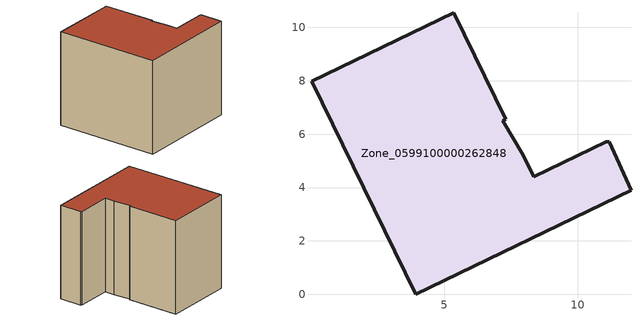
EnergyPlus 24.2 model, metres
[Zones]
Zone_0599100000262848
 floor ground (C_G): 5.37,10.55 7.31,6.56 7.2,6.51 7.97,5.2 8.36,4.4 11.08,5.71 11.19,5.71 12,3.9 3.94,0 0.03,7.98 z0
 wall outside (C_F): 12,3.9 11.19,5.71 11.08,5.71 8.36,4.4 7.97,5.2 7.2,6.51 7.31,6.56 5.37,10.55 0.03,7.98 3.94,0 12,3.9 z0:8.05
 roof outside (C_R): 7.31,6.56 5.37,10.55 0.03,7.98 3.94,0 12,3.9 11.19,5.71 11.08,5.71 8.36,4.4 7.97,5.2 7.2,6.51 z8.05
[BUILDING]
Pand.0599100000262848: North Axis=0; Terrain=City; Loads Convergence Tolerance Value=0.04; Temperature Convergence Tolerance Value=0.4; Solar Distribution=FullExterior; Maximum Number of Warmup Days=25; Minimum Number of Warmup Days=1
[Site:Location]
Rotterdam.The.Hague.AP_ZH_NLD Design_Conditions: Latitude=51.96; Longitude=4.45; Time Zone=1; Elevation=-4.5
[SITE:GROUNDTEMPERATURE:BUILDINGSURFACE]
18, 18, 18, 18, 18, 18, 18, 18, 18, 18, 18, 18
[MATERIAL] Thermal Absorptance=0.9; Solar Absorptance=0.7; Visible Absorptance=0.7
Name | Roughness | Thickness | Conductivity | Density | Specific Heat
G.TC.1965-1974 | MediumSmooth | 0.15 | 0.882353 | 540 | 1210
F.TC.1965-1974 | Rough | 0.3 | 0.697674 | 1920 | 840
R.TC.1965-1974 | MediumRough | 0.2 | 0.232558 | 1500 | 1000
[CONSTRUCTION]
C_G: G.TC.1965-1974
C_F: F.TC.1965-1974
C_R: R.TC.1965-1974
[ZONE]
Zone_0599100000262848: Type=1; Multiplier=1; Ceiling Height=Autocalculate; Volume=Autocalculate; Floor Area=autocalculate; Part of Total Floor Area=Yes
[ZONEINFILTRATION:DESIGNFLOWRATE]
Infil_Zone_0599100000262848: Zone or ZoneList or Space or SpaceList=Zone_0599100000262848; Schedule=AlwaysOn; Design Flow Rate Calculation Method=Flow/Area; Flow Rate per Floor Area=0.003; Constant Term Coefficient=1; Temperature Term Coefficient=0; Velocity Term Coefficient=0; Velocity Squared Term Coefficient=0
[HVACTEMPLATE:ZONE:IDEALLOADSAIRSYSTEM]
Zone_0599100000262848: Maximum Heating Supply Air Temperature=50; Minimum Cooling Supply Air Temperature=13; Maximum Heating Supply Air Humidity Ratio=0.0156; Minimum Cooling Supply Air Humidity Ratio=0.0077; Heating Limit=NoLimit; Cooling Limit=NoLimit; Dehumidification Control Type=ConstantSensibleHeatRatio; Cooling Sensible Heat Ratio=0.7; Dehumidification Setpoint=60; Humidification Control Type=None; Humidification Setpoint=30; Outdoor Air Method=None; Outdoor Air Flow Rate per Person=0.00944; Outdoor Air Flow Rate per Zone Floor Area=0; Outdoor Air Flow Rate per Zone=0; Demand Controlled Ventilation Type=None; Outdoor Air Economizer Type=NoEconomizer; Heat Recovery Type=None; Sensible Heat Recovery Effectiveness=0.7; Latent Heat Recovery Effectiveness=0.65
[ZONECONTROL:THERMOSTAT]
ThermostatControl_Zone_0599100000262848: Zone or ZoneList=Zone_0599100000262848; Control Type Schedule=DualSetpointControlType; Control 1=Thermostat_Zone_0599100000262848; Temperature Difference Between Cutout And Setpoint=0
[THERMOSTATSETPOINT:DUALSETPOINT]
Thermostat_Zone_0599100000262848: Heating Setpoint Temperature Schedule=HeatingSetpoint_Zone_0599100000262848; Cooling Setpoint Temperature Schedule=CoolingSetpoint_Zone_0599100000262848
[SCHEDULE:COMPACT]
HeatingSetpoint_Zone_0599100000262848: Through: 12/31, For: AllDays, Until: 24:00, 21
CoolingSetpoint_Zone_0599100000262848: Through: 12/31, For: AllDays, Until: 24:00, 24
DualSetpointControlType: Through: 12/31, For: AllDays, Until: 24:00, 4
AlwaysOn: Through: 12/31, For: AllDays, Until: 24:00, 1
